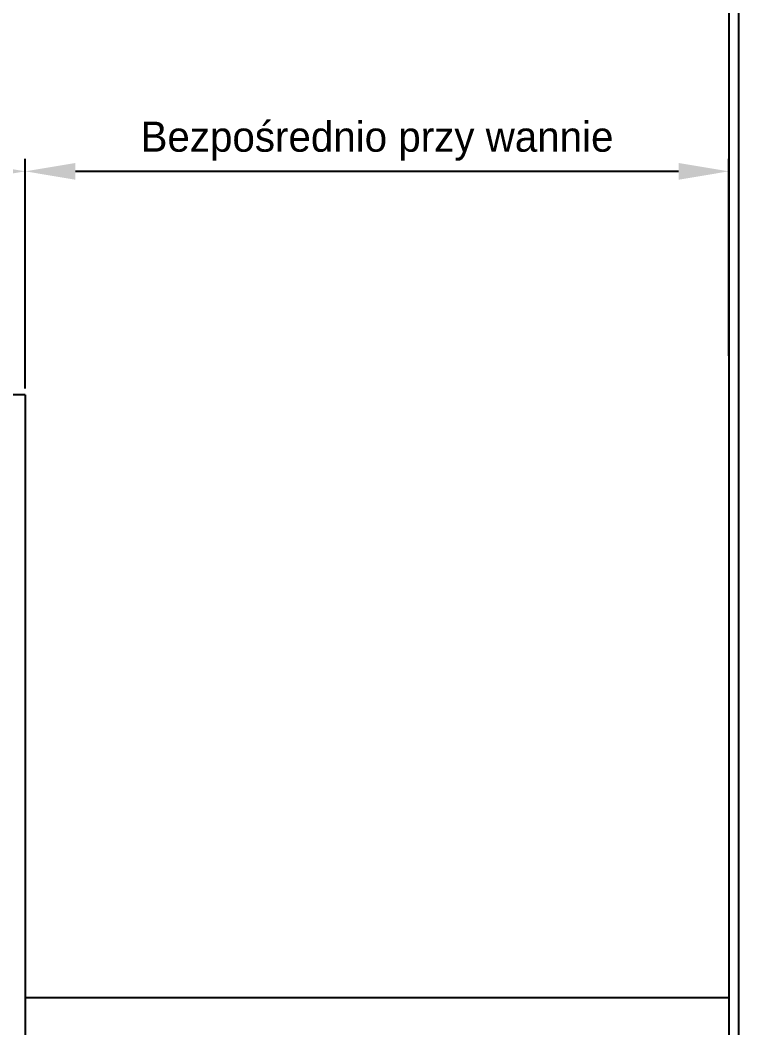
# Model space of a CAD drawing. Header units: millimetres. Extents: x 976 to 9349, y -1578 to 2211.
# Drawn here: x 4044.7 to 4116.2, y 1031.7 to 1132 of the extents above; entities that cross this region are included whole.
import ezdxf

# ---------------------------------------------------------------- set-up
doc = ezdxf.new("R2010")
doc.units = ezdxf.units.MM
for name, color, linetype in [('Płytki', 254, 'Continuous'), ('Wbudowane', 175, 'Continuous'), ('Ściany', 7, 'Continuous')]:
    doc.layers.add(name, color=color, linetype=linetype)
doc.dimstyles.new('ISO-25', dxfattribs={"dimtxt": 4, "dimasz": 5, "dimexe": 1.25, "dimexo": 0.625, "dimgap": 1, "dimtad": 1, "dimtxsty": 'Standard', "dimcen": 2.5, "dimadec": 0, "dimazin": 0, "dimtfac": 1, "dimtmove": 0, "dimatfit": 3, "dimfxl": 1, "dimarcsym": 0})

# ---------------------------------------------------------------- blocks, each defined once
blk = doc.blocks.new('Z$W@#22483')
blk.add_line((237.3, 0), (237.3, 257.2))
blk = doc.blocks.new('Z$W@#19358')
for p, q in [((0, 60), (70, 60)), ((0, 60), (0, 0)), ((70, 60), (70, 0)), ((0, 52), (70, 52)), ((0, 0), (70, 0))]:
    blk.add_line(p, q)
blk = doc.blocks.new('*D241')
at = {"layer": 'Defpoints', "color": 0}
for p in [(4115.17, 1116.97), (4115.17, 1097.99), (4045.17, 1094.72)]:
    blk.add_point(p, dxfattribs=at)
at = {"layer": 'Płytki', "color": 0, "lineweight": -2}
for p, q in [((4045.17, 1095.34), (4045.17, 1118.22)), ((4115.17, 1098.61), (4115.17, 1118.22)), ((4050.17, 1116.97), (4110.17, 1116.97))]:
    blk.add_line(p, q, dxfattribs=at)
at = {"layer": 'Płytki', "color": 0}
for points in [[(4050.17, 1117.8), (4050.17, 1116.13), (4045.17, 1116.97)], [(4110.17, 1116.13), (4110.17, 1117.8), (4115.17, 1116.97)]]:
    blk.add_solid(points, dxfattribs=at)
at = {"layer": 'Płytki', "color": 0, "insert": (4080.17, 1119.97), "char_height": 3, "attachment_point": 5}
blk.add_mtext('Bezpośrednio przy wannie', dxfattribs=at)
blk = doc.blocks.new('*D243')
at = {"layer": 'Defpoints', "color": 0}
for p in [(4045.17, 1116.97), (3966.17, 1094.72), (4045.17, 1094.72)]:
    blk.add_point(p, dxfattribs=at)
at = {"layer": 'Płytki', "color": 0, "lineweight": -2}
for p, q in [((3966.17, 1095.34), (3966.17, 1118.22)), ((4045.17, 1095.34), (4045.17, 1118.22)), ((3971.17, 1116.97), (4040.17, 1116.97))]:
    blk.add_line(p, q, dxfattribs=at)
at = {"layer": 'Płytki', "color": 0}
for points in [[(3971.17, 1117.8), (3971.17, 1116.13), (3966.17, 1116.97)], [(4040.17, 1116.13), (4040.17, 1117.8), (4045.17, 1116.97)]]:
    blk.add_solid(points, dxfattribs=at)
at = {"layer": 'Płytki', "color": 0, "insert": (4005.67, 1119.97), "char_height": 3, "attachment_point": 5}
blk.add_mtext('Wymiar wynikowy ok. 79cm', dxfattribs=at)

msp = doc.modelspace()

# ---------------------------------------------------------------- linework, layer by layer
at = {"layer": 'Płytki'}
for p, q in [((4115.168, 1230.417), (4115.168, 1034.717)), ((4045.168, 1094.717), (3966.168, 1094.717)), ((4045.168, 1094.717), (4045.168, 1034.717)), ((4045.168, 1034.717), (4115.168, 1034.717)), ((4045.168, 1034.717), (4045.168, 973.717))]:
    msp.add_line(p, q, dxfattribs=at)

# ---------------------------------------------------------------- block references
at = {"layer": 'Wbudowane'}
msp.add_blockref('Z$W@#19358', (4045.168, 974.717), dxfattribs=at)
at = {"layer": 'Ściany'}
msp.add_blockref('Z$W@#22483', (3878.868, 973.717), dxfattribs=at)

# ---------------------------------------------------------------- dimensions: what is measured, and where the dimension line sits
at = {"layer": 'Płytki'}
for base, p1, p2, text, picture, middle in [((4045.168, 1116.966), (3966.168, 1094.717), (4045.168, 1094.717), 'Wymiar wynikowy ok. 79cm', '*D243', (4005.668, 1119.966)), ((4115.168, 1116.966), (4045.168, 1094.717), (4115.168, 1097.987), 'Bezpośrednio przy wannie', '*D241', (4080.168, 1119.966))]:
    dim = msp.add_linear_dim(base=base, p1=p1, p2=p2, text=text, dimstyle='ISO-25', override={"dimtxt": 3}, dxfattribs=at)
    dim.commit()
    dim.dimension.update_dxf_attribs({"geometry": picture, "text_midpoint": middle})

doc.saveas('drawing.dxf')
